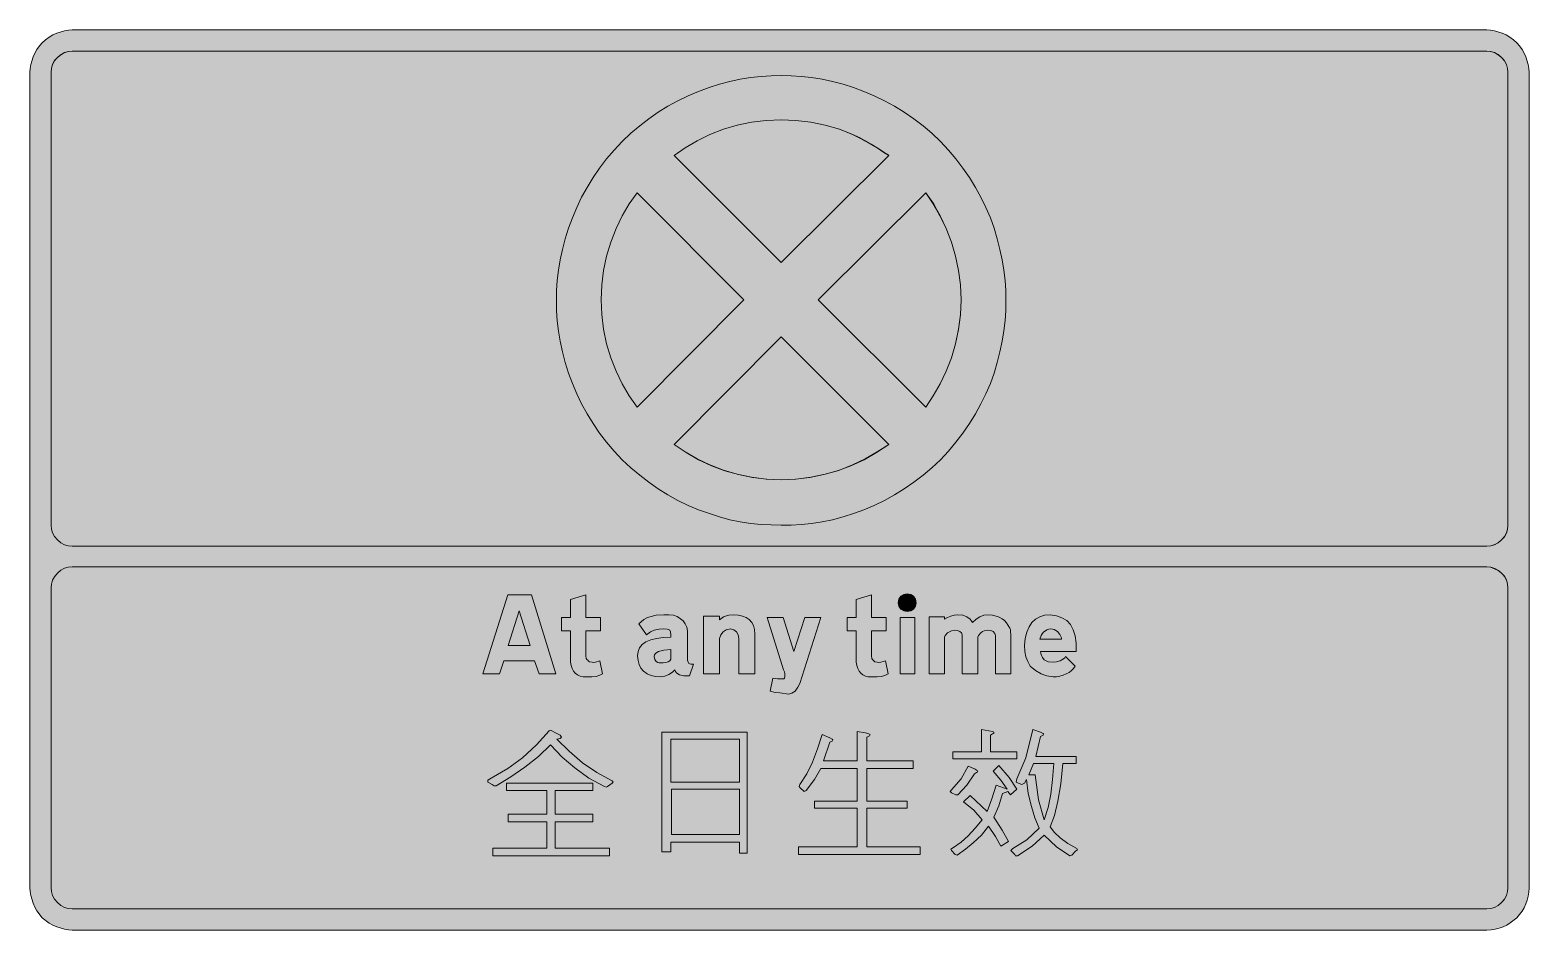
# Model space of a CAD drawing. Header units: metres. Extents: x 74 to 495, y 10 to 262.
import ezdxf

# ---------------------------------------------------------------- set-up
doc = ezdxf.new("R2010")
doc.units = ezdxf.units.M
for name, color, linetype, true_color in [('FILL_BLACK_000000', 7, 'Continuous', 0x000000), ('FILL_PINK_E1E1E1', 7, 'Continuous', 0xe1e1e1), ('FILL_WHITE_FFFFFF', 7, 'Continuous', 0xffffff), ('FILL_YELLOW_FFFF00', 7, 'Continuous', 0xffff00), ('STROKE_BLACK_000000', 7, 'Continuous', 0x000000)]:
    doc.layers.add(name, color=color, linetype=linetype, true_color=true_color)

msp = doc.modelspace()

# ---------------------------------------------------------------- hatches: boundary and pattern name
at = {"layer": 'FILL_BLACK_000000', "true_color": 0x000000}
h = msp.add_hatch(color=7, dxfattribs=at)
h.dxf.hatch_style = 1
h.paths.add_polyline_path([(485.64, 262.19), (487.8, 261.54), (488.95, 261.07), (490.01, 260.46), (490.99, 259.72), (491.94, 258.84), (492.71, 257.97), (493.4, 257), (493.99, 255.95), (494.46, 254.88), (495.11, 252.72), (495.3, 251.64), (495.36, 250.56), (495.36, 21.42), (495.3, 20.22), (495.13, 19.06), (494.85, 17.94), (494.46, 16.85), (493.97, 15.81), (493.39, 14.81), (491.94, 12.96), (490.09, 11.51), (489.09, 10.93), (488.05, 10.44), (486.96, 10.05), (485.84, 9.77), (484.68, 9.6), (483.48, 9.54), (85.86, 9.54), (84.78, 9.6), (83.7, 9.79), (81.54, 10.44), (80.39, 10.91), (79.34, 11.5), (77.4, 12.96), (75.94, 14.9), (75.35, 15.95), (74.88, 17.1), (74.23, 19.26), (74.04, 20.34), (73.98, 21.42), (73.98, 250.56), (74.04, 251.64), (74.23, 252.72), (74.88, 254.88), (75.35, 255.95), (75.94, 257), (76.63, 257.97), (77.4, 258.84), (78.35, 259.72), (79.34, 260.46), (80.39, 261.07), (81.54, 261.54), (83.7, 262.19), (84.78, 262.38), (85.86, 262.44), (483.48, 262.44), (484.56, 262.38), (485.64, 262.19)])
h.paths.add_polyline_path([(83.59, 256.01), (82.59, 255.44), (81.72, 254.7), (80.91, 253.83), (80.35, 252.83), (80.02, 251.74), (79.92, 250.56), (79.92, 123.3), (80.02, 122.22), (80.35, 121.16), (80.91, 120.14), (81.72, 119.16), (82.62, 118.35), (83.66, 117.79), (84.76, 117.46), (85.86, 117.36), (483.48, 117.36), (484.66, 117.49), (485.75, 117.86), (486.75, 118.42), (487.62, 119.16), (488.43, 120.03), (488.99, 121.03), (489.32, 122.12), (489.42, 123.3), (489.42, 250.56), (489.32, 251.66), (488.99, 252.77), (488.43, 253.8), (487.62, 254.7), (486.72, 255.51), (485.69, 256.07), (484.58, 256.4), (483.48, 256.5), (85.86, 256.5), (84.68, 256.37), (83.59, 256.01)], flags=16)
h.paths.add_polyline_path([(84.76, 111.5), (83.66, 111.17), (82.62, 110.61), (81.72, 109.8), (80.91, 108.82), (80.35, 107.8), (80.02, 106.74), (79.92, 105.66), (79.92, 21.42), (80.02, 20.32), (80.35, 19.22), (80.91, 18.18), (81.72, 17.28), (82.62, 16.47), (83.66, 15.91), (84.76, 15.58), (85.86, 15.48), (483.48, 15.48), (484.58, 15.58), (485.69, 15.91), (486.72, 16.47), (487.62, 17.28), (488.1, 17.72), (488.48, 18.2), (489.06, 19.26), (489.31, 20.34), (489.42, 21.42), (489.42, 105.66), (489.32, 106.84), (488.99, 107.93), (488.43, 108.93), (487.62, 109.8), (486.75, 110.54), (485.75, 111.11), (484.66, 111.47), (483.48, 111.6), (85.86, 111.6), (84.76, 111.5)], flags=16)
h = msp.add_hatch(color=7, dxfattribs=at)
h.dxf.hatch_style = 1
h.paths.add_polyline_path([(346.61, 171.99), (345.87, 169.02), (344.99, 166.05), (343.98, 163.08), (342.7, 160.2), (341.28, 157.35), (339.73, 154.56), (338.04, 151.83), (336.22, 149.17), (334.26, 146.58), (332.17, 144.07), (329.94, 141.66), (327.53, 139.43), (325.02, 137.31), (322.43, 135.34), (319.75, 133.49), (316.99, 131.79), (314.17, 130.24), (311.28, 128.85), (308.34, 127.62), (305.47, 126.58), (302.56, 125.64), (299.61, 124.84), (296.64, 124.2), (293.7, 123.76), (290.81, 123.48), (287.96, 123.34), (285.12, 123.3), (279.5, 123.48), (276.56, 123.76), (273.6, 124.2), (270.73, 124.84), (267.82, 125.64), (261.9, 127.62), (258.96, 128.85), (256.1, 130.24), (253.3, 131.79), (250.58, 133.49), (247.94, 135.34), (245.37, 137.31), (242.88, 139.43), (240.48, 141.66), (238.19, 144.07), (236.06, 146.58), (234.08, 149.17), (232.25, 151.83), (230.57, 154.56), (229.04, 157.35), (227.66, 160.2), (226.44, 163.08), (225.32, 166.05), (224.39, 169.02), (223.63, 171.99), (223.02, 174.96), (222.55, 177.82), (222.21, 180.72), (222.01, 183.62), (221.94, 186.48), (222.01, 189.24), (222.21, 192.08), (222.55, 194.96), (223.02, 197.82), (223.63, 200.79), (224.39, 203.76), (225.32, 206.73), (226.44, 209.7), (227.66, 212.58), (229.04, 215.43), (230.57, 218.22), (232.25, 220.95), (234.08, 223.61), (236.06, 226.2), (238.19, 228.71), (240.48, 231.12), (242.88, 233.41), (245.37, 235.54), (247.94, 237.52), (250.58, 239.36), (253.3, 241.03), (256.1, 242.56), (258.96, 243.94), (261.9, 245.16), (264.87, 246.28), (267.82, 247.21), (270.73, 247.97), (273.6, 248.58), (276.56, 249.05), (279.5, 249.39), (282.36, 249.59), (285.12, 249.66), (287.96, 249.59), (290.81, 249.39), (293.7, 249.05), (296.64, 248.58), (299.61, 247.97), (302.56, 247.21), (305.47, 246.28), (308.34, 245.16), (311.28, 243.94), (314.17, 242.56), (316.99, 241.03), (319.75, 239.36), (322.43, 237.52), (325.02, 235.54), (327.53, 233.41), (329.94, 231.12), (332.17, 228.71), (334.26, 226.2), (336.22, 223.61), (338.04, 220.95), (339.73, 218.22), (341.28, 215.43), (342.7, 212.58), (343.98, 209.7), (344.99, 206.73), (345.87, 203.76), (346.61, 200.79), (347.22, 197.82), (347.77, 194.96), (348.1, 192.08), (348.26, 189.24), (348.3, 186.48), (348.26, 183.64), (348.1, 180.79), (347.77, 177.9), (347.22, 174.96), (346.61, 171.99)])
h.paths.add_polyline_path([(238.72, 206.67), (237.24, 202.86), (236.06, 198.91), (235.22, 194.9), (234.71, 190.81), (234.54, 186.66), (234.71, 182.48), (235.22, 178.34), (236.06, 174.26), (237.24, 170.28), (238.72, 166.57), (240.46, 163.01), (242.43, 159.62), (244.62, 156.42), (274.68, 186.66), (244.62, 216.72), (242.43, 213.62), (240.46, 210.26), (238.72, 206.67)], flags=16)
h.paths.add_polyline_path([(265.52, 140), (269.28, 138.6), (273.14, 137.5), (277.08, 136.72), (281.08, 136.24), (285.12, 136.08), (289.16, 136.24), (293.16, 136.72), (297.11, 137.5), (300.98, 138.6), (304.76, 140), (308.43, 141.7), (311.97, 143.69), (315.36, 145.98), (285.12, 176.22), (255.06, 145.98), (258.39, 143.69), (261.88, 141.7), (265.52, 140)], flags=16)
h.paths.add_polyline_path([(331.52, 166.57), (333, 170.28), (334.18, 174.23), (335.03, 178.27), (335.53, 182.4), (335.7, 186.66), (335.53, 190.81), (335.03, 194.9), (334.18, 198.91), (333, 202.86), (331.52, 206.62), (329.76, 210.24), (327.96, 213.66), (325.8, 216.72), (295.56, 186.66), (325.8, 156.42), (327.89, 159.62), (329.81, 163.01), (331.52, 166.57)], flags=16)
h.paths.add_polyline_path([(285.12, 197.1), (315.36, 227.16), (315.18, 227.34), (315, 227.34), (315, 227.52), (314.82, 227.52), (314.64, 227.68), (314.46, 227.7), (313.74, 228.24), (312.12, 229.32), (310.48, 230.38), (308.7, 231.3), (307.02, 232.21), (305.24, 233.06), (301.5, 234.54), (297.52, 235.65), (293.45, 236.5), (289.3, 237.05), (285.12, 237.24), (280.94, 237.05), (276.82, 236.5), (272.79, 235.65), (268.92, 234.54), (265.11, 233.06), (261.52, 231.32), (258.16, 229.35), (255.06, 227.16), (285.12, 197.1)], flags=16)
h = msp.add_hatch(color=7, dxfattribs=at)
h.dxf.hatch_style = 1
h.paths.add_polyline_path([(205.92, 81.54), (201.24, 81.54), (208.26, 103.68), (214.92, 103.68), (221.76, 81.54), (217.08, 81.54), (215.82, 85.14), (211.5, 85.14), (207.18, 85.14), (205.92, 81.54)])
h.paths.add_polyline_path([(211.5, 99.18), (208.44, 89.46), (211.5, 89.46), (214.56, 89.46), (211.5, 99.18)], flags=16)
h = msp.add_hatch(color=7, dxfattribs=at)
h.dxf.hatch_style = 1
h.paths.add_polyline_path([(225.9, 93.6), (223.38, 93.6), (223.38, 97.38), (225.9, 97.38), (225.9, 102.42), (230.22, 103.68), (230.22, 97.38), (234.36, 97.38), (234.36, 93.6), (230.22, 93.6), (230.22, 86.58), (230.36, 85.82), (230.52, 85.52), (230.76, 85.32), (230.96, 85.08), (231.26, 84.92), (232.02, 84.78), (232.46, 84.71), (232.97, 84.76), (234.18, 85.14), (234.9, 81.54), (234.2, 81.11), (233.1, 80.82), (231.89, 80.66), (230.4, 80.64), (229.45, 80.71), (228.61, 80.91), (227.88, 81.24), (227.27, 81.7), (226.77, 82.28), (226.38, 82.99), (226.09, 83.83), (225.9, 84.78), (225.9, 93.6)])
h = msp.add_hatch(color=7, dxfattribs=at)
h.dxf.hatch_style = 1
h.paths.add_polyline_path([(306.18, 93.6), (303.66, 93.6), (303.66, 97.38), (306.18, 97.38), (306.18, 102.42), (310.5, 103.68), (310.5, 97.38), (314.64, 97.38), (314.64, 93.6), (310.5, 93.6), (310.5, 86.58), (310.64, 85.82), (310.8, 85.52), (311.04, 85.32), (311.45, 84.92), (312.12, 84.78), (312.59, 84.71), (313.16, 84.76), (314.46, 85.14), (315.18, 81.54), (314.48, 81.11), (313.38, 80.82), (312.14, 80.66), (310.5, 80.64), (309.61, 80.71), (308.81, 80.91), (308.12, 81.24), (307.53, 81.7), (307.04, 82.28), (306.65, 82.99), (306.37, 83.83), (306.18, 84.78), (306.18, 93.6)])
h = msp.add_hatch(color=7, dxfattribs=at)
h.dxf.hatch_style = 1
h.paths.add_polyline_path([(322.91, 100.52), (322.38, 99.72), (321.58, 99.19), (320.58, 99), (319.58, 99.19), (318.78, 99.72), (318.25, 100.52), (318.06, 101.52), (318.25, 102.52), (318.78, 103.32), (319.58, 103.85), (320.58, 104.04), (321.58, 103.85), (322.38, 103.32), (322.91, 102.52), (323.1, 101.52), (322.91, 100.52)])
h = msp.add_hatch(color=7, dxfattribs=at)
h.dxf.hatch_style = 1
h.paths.add_polyline_path([(246.55, 96.77), (247.34, 97.23), (248.22, 97.56), (250, 97.97), (252.18, 98.1), (253.59, 98.13), (254.86, 97.97), (255.95, 97.59), (256.86, 97.02), (257.6, 96.38), (258.19, 95.58), (258.61, 94.64), (258.84, 93.6), (258.84, 85.32), (258.95, 84.8), (259.2, 84.42), (259.76, 84.26), (260.46, 84.24), (259.38, 81), (257.8, 81), (256.57, 81.27), (256.09, 81.51), (255.71, 81.81), (255.43, 82.18), (255.24, 82.62), (254.6, 81.96), (253.6, 81.36), (252.43, 80.9), (251.28, 80.64), (249.86, 80.74), (248.58, 81.05), (247.43, 81.55), (246.42, 82.26), (245.71, 83.14), (245.2, 84.15), (244.9, 85.3), (244.8, 86.58), (244.94, 87.76), (245.36, 88.83), (246.09, 89.77), (247.14, 90.54), (248.49, 91.04), (250.11, 91.44), (252, 91.7), (254.16, 91.8), (254.16, 92.52), (254.05, 93.29), (253.8, 93.78), (253.5, 93.99), (253.12, 94.1), (252.18, 94.14), (250.83, 94.1), (249.48, 93.78), (248.4, 93.29), (247.32, 92.52), (245.16, 95.58), (246.55, 96.77)])
h.paths.add_polyline_path([(250.67, 87.8), (250.15, 87.53), (249.78, 87.22), (249.56, 86.84), (249.48, 86.4), (249.61, 85.55), (250.02, 84.96), (250.43, 84.75), (250.87, 84.65), (252, 84.6), (252.74, 84.67), (253.35, 84.87), (253.82, 85.21), (254.16, 85.68), (254.16, 88.38), (252.14, 88.17), (250.67, 87.8)], flags=16)
h = msp.add_hatch(color=7, dxfattribs=at)
h.dxf.hatch_style = 1
h.paths.add_polyline_path([(273.08, 92.52), (272.61, 93.33), (271.87, 93.87), (270.9, 94.14), (269.71, 93.87), (268.83, 93.33), (268.22, 92.52), (267.84, 91.44), (267.84, 81.54), (263.34, 81.54), (263.34, 97.74), (267.84, 97.74), (267.84, 96.66), (268.52, 97.27), (268.95, 97.55), (269.46, 97.74), (270.41, 97.99), (271.62, 98.1), (273.02, 98.02), (274.25, 97.76), (275.3, 97.34), (276.17, 96.75), (276.85, 95.99), (277.34, 95.06), (277.64, 93.97), (277.74, 92.7), (277.74, 81.54), (273.24, 81.54), (273.24, 90.9), (273.24, 91.08), (273.24, 91.26), (273.24, 91.33), (273.24, 91.44), (273.08, 92.52)])
h = msp.add_hatch(color=7, dxfattribs=at)
h.dxf.hatch_style = 1
h.paths.add_polyline_path([(284.15, 80.12), (285.66, 80.1), (285.9, 80.14), (286.07, 80.26), (286.2, 80.82), (286.2, 81.54), (286.09, 82.08), (285.84, 82.62), (281.16, 97.38), (285.66, 97.38), (288.72, 87.84), (291.78, 97.38), (296.28, 97.38), (290.34, 78.84), (289.78, 77.76), (289.08, 76.68), (288.65, 76.34), (288.18, 76.1), (287.28, 75.78), (284.76, 76.14), (283.41, 76.28), (282.06, 76.68), (282.78, 80.28), (284.15, 80.12)])
h = msp.add_hatch(color=7, dxfattribs=at)
h.dxf.hatch_style = 1
h.paths.add_polyline_path([(322.74, 97.38), (322.74, 81.54), (318.6, 81.54), (318.6, 97.38), (322.74, 97.38)])
h = msp.add_hatch(color=7, dxfattribs=at)
h.dxf.hatch_style = 1
h.paths.add_polyline_path([(326.7, 81.54), (326.7, 97.56), (331.02, 97.56), (331.02, 96.84), (331.85, 97.36), (332.82, 97.74), (333.74, 97.99), (334.8, 98.1), (336.18, 97.97), (337.34, 97.56), (338.27, 96.89), (338.94, 95.94), (339.92, 96.89), (340.99, 97.56), (342.15, 97.97), (343.44, 98.1), (344.54, 97.98), (345.53, 97.76), (346.43, 97.44), (347.22, 97.02), (347.91, 96.5), (348.5, 95.87), (348.99, 95.15), (349.38, 94.32), (349.56, 93.96), (349.56, 93.78), (349.56, 93.42), (349.56, 93.06), (349.74, 92.88), (349.74, 81.54), (345.42, 81.54), (345.42, 92.34), (345.24, 92.88), (344.7, 93.42), (344.05, 93.67), (343.26, 93.78), (342.2, 93.62), (341.72, 93.4), (341.28, 93.06), (340.63, 92.25), (340.44, 91.85), (340.38, 91.44), (340.38, 81.54), (336.06, 81.54), (336.06, 92.52), (335.8, 93.02), (335.32, 93.42), (334.67, 93.68), (333.9, 93.78), (332.98, 93.62), (331.92, 93.06), (331.27, 92.25), (331.08, 91.85), (331.02, 91.44), (331.02, 81.54), (326.7, 81.54)])
h = msp.add_hatch(color=7, dxfattribs=at)
h.dxf.hatch_style = 1
h.paths.add_polyline_path([(358.29, 86.67), (358.63, 86.07), (359.1, 85.5), (359.67, 85.16), (360.29, 84.94), (361.62, 84.78), (362.54, 84.89), (363.6, 85.14), (364.52, 85.7), (364.84, 86.03), (365.04, 86.4), (367.74, 83.7), (367.32, 83.05), (366.76, 82.46), (366.07, 81.94), (365.29, 81.5), (364.43, 81.13), (363.51, 80.87), (362.57, 80.7), (361.62, 80.64), (359.84, 80.96), (359.01, 81.2), (358.2, 81.54), (356.6, 82.49), (355.14, 83.7), (354.43, 84.95), (353.93, 86.31), (353.62, 87.8), (353.52, 89.46), (353.76, 91.49), (354.19, 93.24), (354.82, 94.73), (355.64, 95.94), (356.64, 96.89), (357.82, 97.56), (359.19, 97.97), (360.72, 98.1), (362.51, 97.83), (364.07, 97.29), (365.4, 96.48), (366.48, 95.4), (367.21, 93.92), (367.76, 92.16), (368.07, 90.14), (368.1, 87.84), (358.02, 87.84), (358.09, 87.27), (358.29, 86.67)])
h.paths.add_polyline_path([(363.96, 91.62), (363.51, 92.62), (362.77, 93.42), (361.86, 93.95), (360.9, 94.14), (360.36, 94.08), (359.84, 93.89), (358.92, 93.24), (358.47, 92.8), (358.18, 92.32), (357.84, 91.26), (363.96, 91.26), (363.96, 91.62)], flags=16)
h = msp.add_hatch(color=7, dxfattribs=at)
h.dxf.hatch_style = 1
h.paths.add_polyline_path([(235.98, 49.68), (235.44, 49.86), (231.12, 52.2), (227.16, 55.08), (223.56, 58.14), (220.32, 61.56), (216.9, 58.32), (213.12, 55.26), (209.16, 52.56), (205.02, 50.04), (204.48, 50.04), (203.94, 50.4), (202.68, 51.12), (202.68, 51.66), (203.58, 52.2), (208.26, 54.9), (212.4, 57.96), (216.36, 61.56), (219.96, 65.52), (220.32, 65.7), (222.12, 64.8), (223.02, 64.26), (223.38, 63.72), (223.02, 63.36), (222.12, 63.18), (225.54, 59.76), (229.32, 56.52), (233.28, 53.82), (237.6, 51.48), (237.96, 51.12), (237.6, 50.76), (236.34, 49.86), (235.98, 49.68)])
h = msp.add_hatch(color=7, dxfattribs=at)
h.dxf.hatch_style = 1
h.paths.add_polyline_path([(254.16, 31.5), (251.64, 31.5), (251.64, 65.16), (275.58, 65.16), (275.58, 31.14), (273.42, 31.14), (273.42, 34.2), (254.16, 34.2), (254.16, 31.5)])
h.paths.add_polyline_path([(273.42, 51.12), (273.42, 63.18), (254.16, 63.18), (254.16, 51.12), (273.42, 51.12)], flags=16)
h.paths.add_polyline_path([(254.34, 36.36), (273.42, 36.36), (273.42, 49.14), (254.34, 49.14), (254.34, 36.36)], flags=16)
h = msp.add_hatch(color=7, dxfattribs=at)
h.dxf.hatch_style = 1
h.paths.add_polyline_path([(309.78, 64.62), (310.14, 64.44), (309.96, 64.08), (309.24, 63.72), (309.24, 57.06), (322.2, 57.06), (322.2, 54.9), (309.24, 54.9), (309.24, 45.72), (320.58, 45.72), (320.58, 43.74), (309.24, 43.74), (309.24, 32.94), (324.18, 32.94), (324.18, 30.78), (289.98, 30.78), (289.98, 32.94), (306.54, 32.94), (306.54, 43.74), (294.48, 43.74), (294.48, 45.72), (306.54, 45.72), (306.54, 54.9), (296.28, 54.9), (294.48, 51.84), (292.14, 48.78), (291.6, 48.42), (290.52, 49.5), (290.16, 49.86), (290.34, 50.4), (292.32, 53.46), (293.94, 56.7), (295.38, 60.48), (296.64, 64.44), (298.8, 63.54), (299.52, 63.18), (299.7, 63), (299.52, 62.64), (298.8, 62.28), (297, 57.06), (306.54, 57.06), (306.54, 65.34), (308.88, 64.98), (309.78, 64.62)])
h = msp.add_hatch(color=7, dxfattribs=at)
h.dxf.hatch_style = 1
h.paths.add_polyline_path([(344.52, 65.34), (344.88, 65.16), (344.88, 64.8), (344.52, 64.62), (343.98, 64.26), (343.98, 59.58), (351.36, 59.58), (351.36, 57.6), (333.36, 57.6), (333.36, 59.58), (341.46, 59.58), (341.46, 65.88), (344.52, 65.34)])
h = msp.add_hatch(color=7, dxfattribs=at)
h.dxf.hatch_style = 1
h.paths.add_polyline_path([(364.32, 56.34), (363.78, 50.58), (362.88, 45.72), (361.98, 41.76), (360.72, 38.52), (361.98, 36.9), (363.6, 35.46), (365.76, 33.84), (368.28, 32.4), (368.46, 32.04), (367.92, 31.68), (366.84, 30.6), (366.3, 30.42), (362.52, 32.94), (359.1, 36.18), (355.68, 33.12), (351.54, 30.42), (351, 30.42), (350.82, 30.78), (350.28, 31.32), (349.74, 31.86), (350.28, 32.4), (354.24, 34.92), (357.66, 38.16), (356.4, 41.04), (355.5, 44.28), (354.6, 47.88), (354.06, 51.84), (353.52, 50.76), (352.8, 50.4), (351.54, 50.94), (351.18, 51.12), (351.36, 52.02), (353.88, 57.96), (355.86, 65.88), (358.02, 65.16), (358.74, 64.8), (358.92, 64.62), (358.74, 64.26), (358.02, 63.9), (356.76, 58.32), (368.1, 58.32), (368.1, 56.34), (364.32, 56.34)])
h.paths.add_polyline_path([(359.1, 40.5), (360.18, 43.92), (360.9, 47.7), (361.44, 51.84), (361.8, 56.34), (356.04, 56.34), (354.78, 53.1), (356.58, 53.1), (357.48, 46.08), (359.1, 40.5)], flags=16)
h = msp.add_hatch(color=7, dxfattribs=at)
h.dxf.hatch_style = 1
h.paths.add_polyline_path([(340.2, 54.36), (340.38, 54), (340.02, 53.82), (339.48, 53.46), (337.32, 50.22), (334.8, 47.52), (334.26, 47.52), (333, 48.06), (332.64, 48.42), (333, 48.96), (335.7, 52.02), (337.68, 55.62), (339.66, 54.72), (340.2, 54.36)])
h = msp.add_hatch(color=7, dxfattribs=at)
h.dxf.hatch_style = 1
h.paths.add_polyline_path([(348.84, 48.42), (347.4, 47.88), (346.32, 44.46), (344.88, 41.22), (347.22, 37.62), (349.02, 34.38), (346.86, 33.12), (345.42, 35.82), (343.44, 38.7), (341.46, 36.18), (339.12, 34.02), (336.96, 32.22), (334.62, 30.6), (334.08, 30.78), (333, 31.86), (332.82, 32.22), (333.54, 32.76), (335.7, 34.2), (337.68, 36), (339.66, 38.16), (341.64, 40.5), (339.3, 43.2), (336.42, 45.54), (338.22, 47.34), (343.08, 42.84), (344.34, 46.44), (345.6, 50.22), (348.66, 49.14), (346.86, 51.66), (344.7, 54.18), (346.32, 55.8), (349.2, 52.38), (351.36, 49.14), (349.56, 47.52), (348.84, 48.42)])
h = msp.add_hatch(color=7, dxfattribs=at)
h.dxf.hatch_style = 1
h.paths.add_polyline_path([(219.24, 32.58), (219.24, 39.96), (208.44, 39.96), (208.44, 42.12), (219.24, 42.12), (219.24, 48.78), (207.9, 48.78), (207.9, 50.76), (232.2, 50.76), (232.2, 48.78), (221.58, 48.78), (221.58, 42.12), (232.2, 42.12), (232.2, 39.96), (221.58, 39.96), (221.58, 32.58), (236.88, 32.58), (236.88, 30.42), (204.12, 30.42), (204.12, 32.58), (219.24, 32.58)])
at = {"layer": 'FILL_PINK_E1E1E1', "true_color": 0xe1e1e1}
h = msp.add_hatch(color=7, dxfattribs=at)
h.dxf.hatch_style = 1
h.paths.add_polyline_path([(285.12, 197.1), (255.06, 227.16), (258.16, 229.35), (261.52, 231.32), (265.11, 233.06), (268.92, 234.54), (272.79, 235.65), (276.82, 236.5), (280.94, 237.05), (285.12, 237.24), (289.3, 237.05), (293.45, 236.5), (297.52, 235.65), (301.5, 234.54), (305.21, 233.06), (308.77, 231.32), (312.16, 229.35), (315.36, 227.16), (285.12, 197.1)])
h = msp.add_hatch(color=7, dxfattribs=at)
h.dxf.hatch_style = 1
h.paths.add_polyline_path([(242.43, 159.62), (240.46, 163.01), (238.72, 166.57), (237.24, 170.28), (236.06, 174.26), (235.21, 178.34), (234.71, 182.48), (234.54, 186.66), (234.71, 190.81), (235.21, 194.9), (236.06, 198.91), (237.24, 202.86), (238.72, 206.67), (240.46, 210.26), (242.43, 213.62), (244.62, 216.72), (274.68, 186.66), (244.62, 156.42), (242.43, 159.62)])
h = msp.add_hatch(color=7, dxfattribs=at)
h.dxf.hatch_style = 1
h.paths.add_polyline_path([(327.89, 213.62), (329.81, 210.26), (331.52, 206.67), (333, 202.86), (334.18, 198.91), (335.03, 194.9), (335.53, 190.81), (335.7, 186.66), (335.53, 182.48), (335.03, 178.34), (334.18, 174.26), (333, 170.28), (331.52, 166.57), (329.81, 163.01), (327.89, 159.62), (325.8, 156.42), (295.56, 186.66), (325.8, 216.72), (327.89, 213.62)])
h = msp.add_hatch(color=7, dxfattribs=at)
h.dxf.hatch_style = 1
h.paths.add_polyline_path([(312.16, 143.89), (308.77, 141.98), (305.21, 140.26), (301.5, 138.78), (297.52, 137.6), (293.45, 136.76), (289.3, 136.25), (285.12, 136.08), (280.94, 136.25), (276.82, 136.76), (272.79, 137.6), (268.92, 138.78), (265.11, 140.26), (261.52, 141.98), (258.16, 143.89), (255.06, 145.98), (285.12, 176.22), (315.36, 145.98), (312.16, 143.89)])
at = {"layer": 'FILL_WHITE_FFFFFF', "true_color": 0xffffff}
h = msp.add_hatch(color=7, dxfattribs=at)
h.dxf.hatch_style = 1
h.paths.add_polyline_path([(484.56, 111.47), (485.64, 111.06), (486.7, 110.57), (487.62, 109.8), (488.1, 109.36), (488.47, 108.88), (489.06, 107.82), (489.31, 106.74), (489.42, 105.66), (489.42, 21.42), (489.32, 20.32), (488.99, 19.22), (488.43, 18.18), (487.62, 17.28), (486.72, 16.47), (485.68, 15.91), (484.58, 15.58), (483.48, 15.48), (85.86, 15.48), (84.76, 15.58), (83.65, 15.91), (82.62, 16.47), (81.72, 17.28), (80.91, 18.18), (80.35, 19.22), (80.02, 20.32), (79.92, 21.42), (79.92, 105.66), (80.02, 106.74), (80.35, 107.8), (80.91, 108.82), (81.72, 109.8), (82.62, 110.61), (83.65, 111.17), (84.76, 111.5), (85.86, 111.6), (483.48, 111.6), (484.56, 111.47)])
at = {"layer": 'FILL_YELLOW_FFFF00', "true_color": 0xffff00}
h = msp.add_hatch(color=7, dxfattribs=at)
h.dxf.hatch_style = 1
h.paths.add_polyline_path([(84.76, 117.46), (83.66, 117.79), (82.62, 118.35), (81.72, 119.16), (80.91, 120.14), (80.35, 121.16), (80.02, 122.22), (79.92, 123.3), (79.92, 250.56), (80.03, 251.64), (80.28, 252.72), (80.87, 253.78), (81.24, 254.26), (81.72, 254.7), (82.64, 255.49), (83.7, 256.14), (84.78, 256.39), (85.86, 256.5), (483.48, 256.5), (484.56, 256.39), (485.64, 256.14), (486.7, 255.49), (487.62, 254.7), (488.1, 254.26), (488.48, 253.78), (489.06, 252.72), (489.31, 251.64), (489.42, 250.56), (489.42, 123.3), (489.32, 122.22), (488.99, 121.16), (488.43, 120.14), (487.62, 119.16), (486.72, 118.35), (485.69, 117.79), (484.58, 117.46), (483.48, 117.36), (85.86, 117.36), (84.76, 117.46)])

# ---------------------------------------------------------------- linework, layer by layer
at = {"layer": 'FILL_BLACK_000000', "lineweight": 0, "true_color": 0x000000}
for points in [[(485.64, 262.19), (487.8, 261.54), (488.95, 261.07), (490.01, 260.46), (490.99, 259.72), (491.94, 258.84), (492.71, 257.97), (493.4, 257), (493.99, 255.95), (494.46, 254.88), (495.11, 252.72), (495.3, 251.64), (495.36, 250.56), (495.36, 21.42), (495.3, 20.22), (495.13, 19.06), (494.85, 17.94), (494.46, 16.85), (493.97, 15.81), (493.39, 14.81), (491.94, 12.96), (490.09, 11.51), (489.09, 10.93), (488.05, 10.44), (486.96, 10.05), (485.84, 9.77), (484.68, 9.6), (483.48, 9.54), (85.86, 9.54), (84.78, 9.6), (83.7, 9.79), (81.54, 10.44), (80.39, 10.91), (79.34, 11.5), (77.4, 12.96), (75.94, 14.9), (75.35, 15.95), (74.88, 17.1), (74.23, 19.26), (74.04, 20.34), (73.98, 21.42), (73.98, 250.56), (74.04, 251.64), (74.23, 252.72), (74.88, 254.88), (75.35, 255.95), (75.94, 257), (76.63, 257.97), (77.4, 258.84), (78.35, 259.72), (79.34, 260.46), (80.39, 261.07), (81.54, 261.54), (83.7, 262.19), (84.78, 262.38), (85.86, 262.44), (483.48, 262.44), (484.56, 262.38)], [(83.59, 256.01), (82.59, 255.44), (81.72, 254.7), (80.91, 253.83), (80.35, 252.83), (80.02, 251.74), (79.92, 250.56), (79.92, 123.3), (80.02, 122.22), (80.35, 121.16), (80.91, 120.14), (81.72, 119.16), (82.62, 118.35), (83.66, 117.79), (84.76, 117.46), (85.86, 117.36), (483.48, 117.36), (484.66, 117.49), (485.75, 117.86), (486.75, 118.42), (487.62, 119.16), (488.43, 120.03), (488.99, 121.03), (489.32, 122.12), (489.42, 123.3), (489.42, 250.56), (489.32, 251.66), (488.99, 252.77), (488.43, 253.8), (487.62, 254.7), (486.72, 255.51), (485.69, 256.07), (484.58, 256.4), (483.48, 256.5), (85.86, 256.5), (84.68, 256.37)], [(346.61, 171.99), (345.87, 169.02), (344.99, 166.05), (343.98, 163.08), (342.7, 160.2), (341.28, 157.35), (339.73, 154.56), (338.04, 151.83), (336.22, 149.17), (334.26, 146.58), (332.17, 144.07), (329.94, 141.66), (327.53, 139.43), (325.02, 137.31), (322.43, 135.34), (319.75, 133.49), (316.99, 131.79), (314.17, 130.24), (311.28, 128.85), (308.34, 127.62), (305.47, 126.58), (302.56, 125.64), (299.61, 124.84), (296.64, 124.2), (293.7, 123.76), (290.81, 123.48), (287.96, 123.34), (285.12, 123.3), (279.5, 123.48), (276.56, 123.76), (273.6, 124.2), (270.73, 124.84), (267.82, 125.64), (261.9, 127.62), (258.96, 128.85), (256.1, 130.24), (253.3, 131.79), (250.58, 133.49), (247.94, 135.34), (245.37, 137.31), (242.88, 139.43), (240.48, 141.66), (238.19, 144.07), (236.06, 146.58), (234.08, 149.17), (232.25, 151.83), (230.57, 154.56), (229.04, 157.35), (227.66, 160.2), (226.44, 163.08), (225.32, 166.05), (224.39, 169.02), (223.63, 171.99), (223.02, 174.96), (222.55, 177.82), (222.21, 180.72), (222.01, 183.62), (221.94, 186.48), (222.01, 189.24), (222.21, 192.08), (222.55, 194.96), (223.02, 197.82), (223.63, 200.79), (224.39, 203.76), (225.32, 206.73), (226.44, 209.7), (227.66, 212.58), (229.04, 215.43), (230.57, 218.22), (232.25, 220.95), (234.08, 223.61), (236.06, 226.2), (238.19, 228.71), (240.48, 231.12), (242.88, 233.41), (245.37, 235.54), (247.94, 237.52), (250.58, 239.36), (253.3, 241.03), (256.1, 242.56), (258.96, 243.94), (261.9, 245.16), (264.87, 246.28), (267.82, 247.21), (270.73, 247.97), (273.6, 248.58), (276.56, 249.05), (279.5, 249.39), (282.36, 249.59), (285.12, 249.66), (287.96, 249.59), (290.81, 249.39), (293.7, 249.05), (296.64, 248.58), (299.61, 247.97), (302.56, 247.21), (305.47, 246.28), (308.34, 245.16), (311.28, 243.94), (314.17, 242.56), (316.99, 241.03), (319.75, 239.36), (322.43, 237.52), (325.02, 235.54), (327.53, 233.41), (329.94, 231.12), (332.17, 228.71), (334.26, 226.2), (336.22, 223.61), (338.04, 220.95), (339.73, 218.22), (341.28, 215.43), (342.7, 212.58), (343.98, 209.7), (344.99, 206.73), (345.87, 203.76), (346.61, 200.79), (347.22, 197.82), (347.77, 194.96), (348.1, 192.08), (348.26, 189.24), (348.3, 186.48), (348.26, 183.64), (348.1, 180.79), (347.77, 177.9), (347.22, 174.96)], [(285.12, 197.1), (315.36, 227.16), (315.18, 227.34), (315, 227.34), (315, 227.52), (314.82, 227.52), (314.64, 227.68), (314.46, 227.7), (313.74, 228.24), (312.12, 229.32), (310.48, 230.38), (308.7, 231.3), (307.02, 232.21), (305.24, 233.06), (301.5, 234.54), (297.52, 235.65), (293.45, 236.5), (289.3, 237.05), (285.12, 237.24), (280.94, 237.05), (276.82, 236.5), (272.79, 235.65), (268.92, 234.54), (265.11, 233.06), (261.52, 231.32), (258.16, 229.35), (255.06, 227.16)], [(238.72, 206.67), (237.24, 202.86), (236.06, 198.91), (235.22, 194.9), (234.71, 190.81), (234.54, 186.66), (234.71, 182.48), (235.22, 178.34), (236.06, 174.26), (237.24, 170.28), (238.72, 166.57), (240.46, 163.01), (242.43, 159.62), (244.62, 156.42), (274.68, 186.66), (244.62, 216.72), (242.43, 213.62), (240.46, 210.26)], [(331.52, 166.57), (333, 170.28), (334.18, 174.23), (335.03, 178.27), (335.53, 182.4), (335.7, 186.66), (335.53, 190.81), (335.03, 194.9), (334.18, 198.91), (333, 202.86), (331.52, 206.62), (329.76, 210.24), (327.96, 213.66), (325.8, 216.72), (295.56, 186.66), (325.8, 156.42), (327.89, 159.62), (329.81, 163.01)], [(265.52, 140), (269.28, 138.6), (273.14, 137.5), (277.08, 136.72), (281.08, 136.24), (285.12, 136.08), (289.16, 136.24), (293.16, 136.72), (297.11, 137.5), (300.98, 138.6), (304.76, 140), (308.43, 141.7), (311.97, 143.69), (315.36, 145.98), (285.12, 176.22), (255.06, 145.98), (258.39, 143.69), (261.88, 141.7)], [(84.76, 111.5), (83.66, 111.17), (82.62, 110.61), (81.72, 109.8), (80.91, 108.82), (80.35, 107.8), (80.02, 106.74), (79.92, 105.66), (79.92, 21.42), (80.02, 20.32), (80.35, 19.22), (80.91, 18.18), (81.72, 17.28), (82.62, 16.47), (83.66, 15.91), (84.76, 15.58), (85.86, 15.48), (483.48, 15.48), (484.58, 15.58), (485.69, 15.91), (486.72, 16.47), (487.62, 17.28), (488.1, 17.72), (488.48, 18.2), (489.06, 19.26), (489.31, 20.34), (489.42, 21.42), (489.42, 105.66), (489.32, 106.84), (488.99, 107.93), (488.43, 108.93), (487.62, 109.8), (486.75, 110.54), (485.75, 111.11), (484.66, 111.47), (483.48, 111.6), (85.86, 111.6)], [(205.92, 81.54), (201.24, 81.54), (208.26, 103.68), (214.92, 103.68), (221.76, 81.54), (217.08, 81.54), (215.82, 85.14), (211.5, 85.14), (207.18, 85.14)], [(225.9, 93.6), (223.38, 93.6), (223.38, 97.38), (225.9, 97.38), (225.9, 102.42), (230.22, 103.68), (230.22, 97.38), (234.36, 97.38), (234.36, 93.6), (230.22, 93.6), (230.22, 86.58), (230.36, 85.82), (230.52, 85.52), (230.76, 85.32), (230.96, 85.08), (231.26, 84.92), (232.02, 84.78), (232.46, 84.71), (232.97, 84.76), (234.18, 85.14), (234.9, 81.54), (234.2, 81.11), (233.1, 80.82), (231.89, 80.66), (230.4, 80.64), (229.45, 80.71), (228.61, 80.91), (227.88, 81.24), (227.27, 81.7), (226.77, 82.28), (226.38, 82.99), (226.09, 83.83), (225.9, 84.78)], [(306.18, 93.6), (303.66, 93.6), (303.66, 97.38), (306.18, 97.38), (306.18, 102.42), (310.5, 103.68), (310.5, 97.38), (314.64, 97.38), (314.64, 93.6), (310.5, 93.6), (310.5, 86.58), (310.64, 85.82), (310.8, 85.52), (311.04, 85.32), (311.45, 84.92), (312.12, 84.78), (312.59, 84.71), (313.16, 84.76), (314.46, 85.14), (315.18, 81.54), (314.48, 81.11), (313.38, 80.82), (312.14, 80.66), (310.5, 80.64), (309.61, 80.71), (308.81, 80.91), (308.12, 81.24), (307.53, 81.7), (307.04, 82.28), (306.65, 82.99), (306.37, 83.83), (306.18, 84.78)], [(322.91, 100.52), (322.38, 99.72), (321.58, 99.19), (320.58, 99), (319.58, 99.19), (318.78, 99.72), (318.25, 100.52), (318.06, 101.52), (318.25, 102.52), (318.78, 103.32), (319.58, 103.85), (320.58, 104.04), (321.58, 103.85), (322.38, 103.32), (322.91, 102.52), (323.1, 101.52)], [(211.5, 99.18), (208.44, 89.46), (211.5, 89.46), (214.56, 89.46)], [(246.55, 96.77), (247.34, 97.23), (248.22, 97.56), (250, 97.97), (252.18, 98.1), (253.59, 98.13), (254.86, 97.97), (255.95, 97.59), (256.86, 97.02), (257.6, 96.38), (258.19, 95.58), (258.61, 94.64), (258.84, 93.6), (258.84, 85.32), (258.95, 84.8), (259.2, 84.42), (259.76, 84.26), (260.46, 84.24), (259.38, 81), (257.8, 81), (256.57, 81.27), (256.09, 81.51), (255.71, 81.81), (255.43, 82.18), (255.24, 82.62), (254.6, 81.96), (253.6, 81.36), (252.43, 80.9), (251.28, 80.64), (249.86, 80.74), (248.58, 81.05), (247.43, 81.55), (246.42, 82.26), (245.71, 83.14), (245.2, 84.15), (244.9, 85.3), (244.8, 86.58), (244.94, 87.76), (245.36, 88.83), (246.09, 89.77), (247.14, 90.54), (248.49, 91.04), (250.11, 91.44), (252, 91.7), (254.16, 91.8), (254.16, 92.52), (254.05, 93.29), (253.8, 93.78), (253.5, 93.99), (253.12, 94.1), (252.18, 94.14), (250.83, 94.1), (249.48, 93.78), (248.4, 93.29), (247.32, 92.52), (245.16, 95.58)], [(273.08, 92.52), (272.61, 93.33), (271.87, 93.87), (270.9, 94.14), (269.71, 93.87), (268.83, 93.33), (268.22, 92.52), (267.84, 91.44), (267.84, 81.54), (263.34, 81.54), (263.34, 97.74), (267.84, 97.74), (267.84, 96.66), (268.52, 97.27), (268.95, 97.55), (269.46, 97.74), (270.41, 97.99), (271.62, 98.1), (273.02, 98.02), (274.25, 97.76), (275.3, 97.34), (276.17, 96.75), (276.85, 95.99), (277.34, 95.06), (277.64, 93.97), (277.74, 92.7), (277.74, 81.54), (273.24, 81.54), (273.24, 90.9), (273.24, 91.08), (273.24, 91.26), (273.24, 91.33), (273.24, 91.44)], [(284.15, 80.12), (285.66, 80.1), (285.9, 80.14), (286.07, 80.26), (286.2, 80.82), (286.2, 81.54), (286.09, 82.08), (285.84, 82.62), (281.16, 97.38), (285.66, 97.38), (288.72, 87.84), (291.78, 97.38), (296.28, 97.38), (290.34, 78.84), (289.78, 77.76), (289.08, 76.68), (288.65, 76.34), (288.18, 76.1), (287.28, 75.78), (284.76, 76.14), (283.41, 76.28), (282.06, 76.68), (282.78, 80.28)], [(322.74, 97.38), (322.74, 81.54), (318.6, 81.54), (318.6, 97.38)], [(326.7, 81.54), (326.7, 97.56), (331.02, 97.56), (331.02, 96.84), (331.85, 97.36), (332.82, 97.74), (333.74, 97.99), (334.8, 98.1), (336.18, 97.97), (337.34, 97.56), (338.27, 96.89), (338.94, 95.94), (339.92, 96.89), (340.99, 97.56), (342.15, 97.97), (343.44, 98.1), (344.54, 97.98), (345.53, 97.76), (346.43, 97.44), (347.22, 97.02), (347.91, 96.5), (348.5, 95.87), (348.99, 95.15), (349.38, 94.32), (349.56, 93.96), (349.56, 93.78), (349.56, 93.42), (349.56, 93.06), (349.74, 92.88), (349.74, 81.54), (345.42, 81.54), (345.42, 92.34), (345.24, 92.88), (344.7, 93.42), (344.05, 93.67), (343.26, 93.78), (342.2, 93.62), (341.72, 93.4), (341.28, 93.06), (340.63, 92.25), (340.44, 91.85), (340.38, 91.44), (340.38, 81.54), (336.06, 81.54), (336.06, 92.52), (335.8, 93.02), (335.32, 93.42), (334.67, 93.68), (333.9, 93.78), (332.98, 93.62), (331.92, 93.06), (331.27, 92.25), (331.08, 91.85), (331.02, 91.44), (331.02, 81.54)], [(358.29, 86.67), (358.63, 86.07), (359.1, 85.5), (359.67, 85.16), (360.29, 84.94), (361.62, 84.78), (362.54, 84.89), (363.6, 85.14), (364.52, 85.7), (364.84, 86.03), (365.04, 86.4), (367.74, 83.7), (367.32, 83.05), (366.76, 82.46), (366.07, 81.94), (365.29, 81.5), (364.43, 81.13), (363.51, 80.87), (362.57, 80.7), (361.62, 80.64), (359.84, 80.96), (359.01, 81.2), (358.2, 81.54), (356.6, 82.49), (355.14, 83.7), (354.43, 84.95), (353.93, 86.31), (353.62, 87.8), (353.52, 89.46), (353.76, 91.49), (354.19, 93.24), (354.82, 94.73), (355.64, 95.94), (356.64, 96.89), (357.82, 97.56), (359.19, 97.97), (360.72, 98.1), (362.51, 97.83), (364.07, 97.29), (365.4, 96.48), (366.48, 95.4), (367.21, 93.92), (367.76, 92.16), (368.07, 90.14), (368.1, 87.84), (358.02, 87.84), (358.09, 87.27)], [(363.96, 91.62), (363.51, 92.62), (362.77, 93.42), (361.86, 93.95), (360.9, 94.14), (360.36, 94.08), (359.84, 93.89), (358.92, 93.24), (358.47, 92.8), (358.18, 92.32), (357.84, 91.26), (363.96, 91.26)], [(250.67, 87.8), (250.15, 87.53), (249.78, 87.22), (249.56, 86.84), (249.48, 86.4), (249.61, 85.55), (250.02, 84.96), (250.43, 84.75), (250.87, 84.65), (252, 84.6), (252.74, 84.67), (253.35, 84.87), (253.82, 85.21), (254.16, 85.68), (254.16, 88.38), (252.14, 88.17)], [(235.98, 49.68), (235.44, 49.86), (231.12, 52.2), (227.16, 55.08), (223.56, 58.14), (220.32, 61.56), (216.9, 58.32), (213.12, 55.26), (209.16, 52.56), (205.02, 50.04), (204.48, 50.04), (203.94, 50.4), (202.68, 51.12), (202.68, 51.66), (203.58, 52.2), (208.26, 54.9), (212.4, 57.96), (216.36, 61.56), (219.96, 65.52), (220.32, 65.7), (222.12, 64.8), (223.02, 64.26), (223.38, 63.72), (223.02, 63.36), (222.12, 63.18), (225.54, 59.76), (229.32, 56.52), (233.28, 53.82), (237.6, 51.48), (237.96, 51.12), (237.6, 50.76), (236.34, 49.86)], [(254.16, 31.5), (251.64, 31.5), (251.64, 65.16), (275.58, 65.16), (275.58, 31.14), (273.42, 31.14), (273.42, 34.2), (254.16, 34.2)], [(309.78, 64.62), (310.14, 64.44), (309.96, 64.08), (309.24, 63.72), (309.24, 57.06), (322.2, 57.06), (322.2, 54.9), (309.24, 54.9), (309.24, 45.72), (320.58, 45.72), (320.58, 43.74), (309.24, 43.74), (309.24, 32.94), (324.18, 32.94), (324.18, 30.78), (289.98, 30.78), (289.98, 32.94), (306.54, 32.94), (306.54, 43.74), (294.48, 43.74), (294.48, 45.72), (306.54, 45.72), (306.54, 54.9), (296.28, 54.9), (294.48, 51.84), (292.14, 48.78), (291.6, 48.42), (290.52, 49.5), (290.16, 49.86), (290.34, 50.4), (292.32, 53.46), (293.94, 56.7), (295.38, 60.48), (296.64, 64.44), (298.8, 63.54), (299.52, 63.18), (299.7, 63), (299.52, 62.64), (298.8, 62.28), (297, 57.06), (306.54, 57.06), (306.54, 65.34), (308.88, 64.98)], [(344.52, 65.34), (344.88, 65.16), (344.88, 64.8), (344.52, 64.62), (343.98, 64.26), (343.98, 59.58), (351.36, 59.58), (351.36, 57.6), (333.36, 57.6), (333.36, 59.58), (341.46, 59.58), (341.46, 65.88)], [(364.32, 56.34), (363.78, 50.58), (362.88, 45.72), (361.98, 41.76), (360.72, 38.52), (361.98, 36.9), (363.6, 35.46), (365.76, 33.84), (368.28, 32.4), (368.46, 32.04), (367.92, 31.68), (366.84, 30.6), (366.3, 30.42), (362.52, 32.94), (359.1, 36.18), (355.68, 33.12), (351.54, 30.42), (351, 30.42), (350.82, 30.78), (350.28, 31.32), (349.74, 31.86), (350.28, 32.4), (354.24, 34.92), (357.66, 38.16), (356.4, 41.04), (355.5, 44.28), (354.6, 47.88), (354.06, 51.84), (353.52, 50.76), (352.8, 50.4), (351.54, 50.94), (351.18, 51.12), (351.36, 52.02), (353.88, 57.96), (355.86, 65.88), (358.02, 65.16), (358.74, 64.8), (358.92, 64.62), (358.74, 64.26), (358.02, 63.9), (356.76, 58.32), (368.1, 58.32), (368.1, 56.34)], [(273.42, 51.12), (273.42, 63.18), (254.16, 63.18), (254.16, 51.12)], [(340.2, 54.36), (340.38, 54), (340.02, 53.82), (339.48, 53.46), (337.32, 50.22), (334.8, 47.52), (334.26, 47.52), (333, 48.06), (332.64, 48.42), (333, 48.96), (335.7, 52.02), (337.68, 55.62), (339.66, 54.72)], [(348.84, 48.42), (347.4, 47.88), (346.32, 44.46), (344.88, 41.22), (347.22, 37.62), (349.02, 34.38), (346.86, 33.12), (345.42, 35.82), (343.44, 38.7), (341.46, 36.18), (339.12, 34.02), (336.96, 32.22), (334.62, 30.6), (334.08, 30.78), (333, 31.86), (332.82, 32.22), (333.54, 32.76), (335.7, 34.2), (337.68, 36), (339.66, 38.16), (341.64, 40.5), (339.3, 43.2), (336.42, 45.54), (338.22, 47.34), (343.08, 42.84), (344.34, 46.44), (345.6, 50.22), (348.66, 49.14), (346.86, 51.66), (344.7, 54.18), (346.32, 55.8), (349.2, 52.38), (351.36, 49.14), (349.56, 47.52)], [(359.1, 40.5), (360.18, 43.92), (360.9, 47.7), (361.44, 51.84), (361.8, 56.34), (356.04, 56.34), (354.78, 53.1), (356.58, 53.1), (357.48, 46.08)], [(219.24, 32.58), (219.24, 39.96), (208.44, 39.96), (208.44, 42.12), (219.24, 42.12), (219.24, 48.78), (207.9, 48.78), (207.9, 50.76), (232.2, 50.76), (232.2, 48.78), (221.58, 48.78), (221.58, 42.12), (232.2, 42.12), (232.2, 39.96), (221.58, 39.96), (221.58, 32.58), (236.88, 32.58), (236.88, 30.42), (204.12, 30.42), (204.12, 32.58)], [(254.34, 36.36), (273.42, 36.36), (273.42, 49.14), (254.34, 49.14)]]:
    msp.add_lwpolyline(points, close=True, dxfattribs=at)
at = {"layer": 'FILL_PINK_E1E1E1', "lineweight": 0, "true_color": 0xe1e1e1}
for points in [[(285.12, 197.1), (255.06, 227.16), (258.16, 229.35), (261.52, 231.32), (265.11, 233.06), (268.92, 234.54), (272.79, 235.65), (276.82, 236.5), (280.94, 237.05), (285.12, 237.24), (289.3, 237.05), (293.45, 236.5), (297.52, 235.65), (301.5, 234.54), (305.21, 233.06), (308.77, 231.32), (312.16, 229.35), (315.36, 227.16)], [(242.43, 159.62), (240.46, 163.01), (238.72, 166.57), (237.24, 170.28), (236.06, 174.26), (235.21, 178.34), (234.71, 182.48), (234.54, 186.66), (234.71, 190.81), (235.21, 194.9), (236.06, 198.91), (237.24, 202.86), (238.72, 206.67), (240.46, 210.26), (242.43, 213.62), (244.62, 216.72), (274.68, 186.66), (244.62, 156.42)], [(327.89, 213.62), (329.81, 210.26), (331.52, 206.67), (333, 202.86), (334.18, 198.91), (335.03, 194.9), (335.53, 190.81), (335.7, 186.66), (335.53, 182.48), (335.03, 178.34), (334.18, 174.26), (333, 170.28), (331.52, 166.57), (329.81, 163.01), (327.89, 159.62), (325.8, 156.42), (295.56, 186.66), (325.8, 216.72)], [(312.16, 143.89), (308.77, 141.98), (305.21, 140.26), (301.5, 138.78), (297.52, 137.6), (293.45, 136.76), (289.3, 136.25), (285.12, 136.08), (280.94, 136.25), (276.82, 136.76), (272.79, 137.6), (268.92, 138.78), (265.11, 140.26), (261.52, 141.98), (258.16, 143.89), (255.06, 145.98), (285.12, 176.22), (315.36, 145.98)]]:
    msp.add_lwpolyline(points, close=True, dxfattribs=at)
at = {"layer": 'FILL_WHITE_FFFFFF', "lineweight": 0, "true_color": 0xffffff}
msp.add_lwpolyline([(484.56, 111.47), (485.64, 111.06), (486.7, 110.57), (487.62, 109.8), (488.1, 109.36), (488.47, 108.88), (489.06, 107.82), (489.31, 106.74), (489.42, 105.66), (489.42, 21.42), (489.32, 20.32), (488.99, 19.22), (488.43, 18.18), (487.62, 17.28), (486.72, 16.47), (485.68, 15.91), (484.58, 15.58), (483.48, 15.48), (85.86, 15.48), (84.76, 15.58), (83.65, 15.91), (82.62, 16.47), (81.72, 17.28), (80.91, 18.18), (80.35, 19.22), (80.02, 20.32), (79.92, 21.42), (79.92, 105.66), (80.02, 106.74), (80.35, 107.8), (80.91, 108.82), (81.72, 109.8), (82.62, 110.61), (83.65, 111.17), (84.76, 111.5), (85.86, 111.6), (483.48, 111.6)], close=True, dxfattribs=at)
at = {"layer": 'FILL_YELLOW_FFFF00', "lineweight": 0, "true_color": 0xffff00}
msp.add_lwpolyline([(84.76, 117.46), (83.66, 117.79), (82.62, 118.35), (81.72, 119.16), (80.91, 120.14), (80.35, 121.16), (80.02, 122.22), (79.92, 123.3), (79.92, 250.56), (80.03, 251.64), (80.28, 252.72), (80.87, 253.78), (81.24, 254.26), (81.72, 254.7), (82.64, 255.49), (83.7, 256.14), (84.78, 256.39), (85.86, 256.5), (483.48, 256.5), (484.56, 256.39), (485.64, 256.14), (486.7, 255.49), (487.62, 254.7), (488.1, 254.26), (488.48, 253.78), (489.06, 252.72), (489.31, 251.64), (489.42, 250.56), (489.42, 123.3), (489.32, 122.22), (488.99, 121.16), (488.43, 120.14), (487.62, 119.16), (486.72, 118.35), (485.69, 117.79), (484.58, 117.46), (483.48, 117.36), (85.86, 117.36)], close=True, dxfattribs=at)
at = {"layer": 'STROKE_BLACK_000000', "lineweight": 0, "true_color": 0x000000}
for points in [[(322.74, 97.38), (318.6, 97.38)], [(318.6, 97.38), (318.6, 81.54)], [(322.74, 81.54), (322.74, 97.38)], [(318.6, 81.54), (322.74, 81.54)]]:
    msp.add_lwpolyline(points, dxfattribs=at)

doc.saveas('drawing.dxf')
